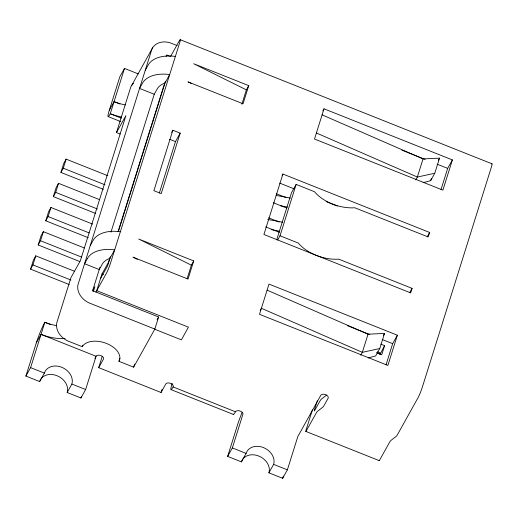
<?xml version="1.0" encoding="UTF-8"?>
<svg xmlns="http://www.w3.org/2000/svg" width="518" height="518" viewBox="0 0 518 518"><rect width="100%" height="100%" fill="white"/><g stroke="black" fill="none" stroke-linecap="round" stroke-linejoin="round"><path stroke-width="0.78" d="M69.276 284.557L30.575 269.146L33.417 260.081L35.774 255.847L74.514 271.277M79.837 261.558L38.157 244.969L41.006 235.904L43.357 231.669L84.337 247.986M88.17 237.678L45.746 220.791L48.595 211.726L50.945 207.491L92.67 224.106M95.759 213.5L53.335 196.613L56.177 187.542L58.534 183.314L99.514 199.631M103.341 189.323L60.923 172.436L63.766 163.364L66.123 159.136L107.848 175.744M30.575 269.146L32.925 264.918L35.774 255.847M38.157 244.969L40.514 240.74L43.357 231.669M45.746 220.791L48.103 216.563L50.945 207.491M53.335 196.613L55.691 192.379L58.534 183.314M60.923 172.436L63.274 168.201L66.123 159.136M312.386 409.893L306.125 429.843A3.969 0.388 -68.3 0 0 306.358 430.749L315.773 413.83A16.058 1.586 -68.3 0 1 317.553 411.253L322.792 407.193A16.058 1.586 -68.3 0 0 324.572 404.616L328.101 398.271A3.969 2.389 17.4 0 0 325.615 394.697A3.969 2.389 17.4 0 0 320.765 395.351L297.811 436.596L287.38 469.839L282.666 478.302L268.913 472.824A14.88 11.784 29.1 0 0 258.715 456.015A14.88 11.784 29.1 0 0 241.401 461.875L227.648 456.397L232.355 447.934L242.787 414.691A3.969 2.389 17.4 0 0 240.294 411.117A3.969 2.389 17.4 0 0 235.45 411.771L173.096 386.946A3.969 2.389 17.4 0 0 170.603 383.372A3.969 2.389 17.4 0 0 165.76 384.026L161.046 392.489L98.692 367.663L103.399 359.201A3.969 2.389 17.4 0 0 100.906 355.626A3.969 2.389 17.4 0 0 96.063 356.28L85.632 389.523L80.925 397.986L67.165 392.508A14.88 11.784 29.1 0 0 56.967 375.699A14.88 11.784 29.1 0 0 39.653 381.559L25.9 376.081L36.331 342.838A15.443 1.522 -68.3 0 1 44.833 322.287A37.179 22.384 17.4 0 0 56.708 325.68M121.277 118.13L110.276 113.746A15.443 1.522 -68.3 0 1 109.363 110.12L119.794 76.878L124.501 68.415L138.254 73.893M25.9 376.081L30.607 367.618L44.833 322.287L50.706 324.624M124.501 68.415L110.276 113.746A37.179 22.384 17.4 0 0 121.516 117.023M120.15 134L116.485 132.543L130.711 87.205A17.424 13.805 29.1 0 1 133.553 83.314M99.948 267.288L92.599 290.715L158.625 316.997L154.83 329.085L133.638 367.158L118.965 361.318A19.839 11.946 17.4 0 0 106.514 343.44A19.839 11.946 17.4 0 0 82.284 346.717L67.612 340.876A17.424 13.805 29.1 0 1 56.734 322.947L70.96 277.609L80.381 260.69L125.9 115.618L116.485 132.543M110.969 232.161L154.241 94.263L157.187 88.973A26.282 15.825 17.4 0 1 164.977 83.035L169.684 74.573A32.233 19.412 17.4 0 0 142.515 83.133L139.569 88.423L154.241 94.263M166.097 56.488L166.569 54.973L169.574 56.171M93.467 291.265L94.891 286.732L92.554 290.928M109.881 257.783L108.43 262.406L101.955 274.041L96.736 290.663L188.442 327.169L181.378 339.86L154.319 329.085M118.098 231.598L164.743 82.958M82.284 346.717L82.757 345.202M110.444 256.818L107.595 265.883L100.531 278.574M118.318 231.721L165.449 81.52M80.925 397.986L81.397 396.477M172.85 130.232L153.885 190.676L161.221 193.596L180.186 133.152L172.85 130.232L171.672 132.349M98.692 367.663L102.247 356.326M159.356 192.994L175.479 141.615L180.186 133.152M118.965 361.318L119.917 358.294M133.638 367.158L134.589 364.135M187.108 278.768L191.375 265.171L193.732 260.936L138.707 239.031L191.375 265.171M241.88 104.228L246.38 89.873L248.737 85.645L193.713 63.74L246.38 89.873M193.732 260.936L188.04 279.072L133.016 257.168L137.348 259.317M248.737 85.645L243.046 103.781L188.028 81.876L191.634 83.663M161.046 392.489L161.998 389.465M276.735 239.717L291.433 192.877L296.141 184.414L314.484 191.718A33.974 20.455 17.4 0 0 354.83 207.776L428.198 236.985L429.616 232.452L282.893 174.042L263.927 234.486L410.651 292.897L412.075 288.364L338.707 259.155A33.974 20.455 17.4 0 1 298.362 243.091L280.018 235.794L277.667 240.022M280.018 235.794L296.141 184.414M323.996 108.806L314.51 139.031L442.896 190.138L452.382 159.913L323.996 108.806L322.818 110.923M227.648 456.397L238.079 423.154A19.049 1.878 -68.3 0 1 242.178 412.289M282.666 478.302L283.378 476.036M317.288 400.815L314.627 409.291A3.969 0.388 -68.3 0 0 314.86 410.198L319.567 401.741A16.058 1.586 -68.3 0 1 321.348 399.158L326.586 395.105A16.058 1.586 -68.3 0 0 326.69 395.02M368.143 357.964L375.654 355.937L379.778 348.536L384.518 333.424L368.033 334.201L362.341 352.337L360.774 355.16M423.154 182.673L430.665 180.646L434.783 173.239L439.523 158.132L423.038 158.909L417.353 177.046L415.779 179.863M430.665 180.646L431.371 178.38M380.005 354.539L384.602 345.629L380.853 344.133M384.602 345.629L381.76 354.694L376.508 352.603M386.027 364.827L392.663 343.667L397.371 335.211L268.991 284.097L259.505 314.322L387.885 365.43L397.371 335.211M441.032 189.53L447.669 168.376L452.382 159.913M109.363 110.12L114.07 101.657A37.179 22.384 17.4 0 0 125.311 104.934M131.462 85.781L152.648 47.708M145.26 70.286L148.206 65.003A32.233 19.412 17.4 0 1 175.375 56.436M170.551 56.533L179.183 41.026A7.932 0.783 -68.3 0 1 179.642 42.839L110.412 263.468A7.932 0.783 -68.3 0 1 106.158 273.744L95.953 292.074M90.255 245.584L93.195 240.294A32.233 19.412 17.4 0 1 120.364 231.734M36.331 342.838L41.039 334.375A37.179 22.384 17.4 0 0 65.093 338.571M39.653 381.559L44.367 373.096A14.88 11.784 29.1 0 1 61.674 367.243A14.88 11.784 29.1 0 1 71.873 384.052L85.632 389.523M67.165 392.508L71.873 384.052M94.885 358.398L96.063 356.28L41.039 334.375M157.051 319.82L158.625 316.997M282.109 175.447L282.893 174.042M260.224 310.392L261.402 308.275L362.341 352.337L379.778 348.536M241.401 461.875L246.108 453.412A14.88 11.784 29.1 0 1 263.422 447.558A14.88 11.784 29.1 0 1 273.621 464.368L287.38 469.839M438.403 160.146L439.523 158.132M268.913 472.824L273.621 464.368M427.266 236.681L429.616 232.452M383.391 335.444L384.518 333.424M409.719 292.592L412.075 288.364M434.783 173.239L417.353 177.046L316.407 132.984M180.225 39.698L492.016 163.824M177.117 45.571L170.364 42.884A17.424 13.805 29.1 0 0 151.897 49.132L77.927 284.874A17.424 13.805 29.1 0 0 88.805 302.803L154.83 329.085M401.871 150.142L425.149 159.408M437.16 164.193L447.669 168.376M114.07 101.657L119.936 103.995M169.606 139.277L175.479 141.615M279.681 183.094L293.907 188.759M326.094 201.573L337.322 206.041M108.126 116.569L120.765 121.6M276.217 193.68L285.962 197.565M273.368 202.752L286.868 208.126M268.628 217.858L279.124 222.041M265.786 226.929L279.28 232.304M63.274 168.201L104.999 184.816M55.691 192.379L97.416 208.994M347.617 325.738L369.386 334.401M382.154 339.484L392.663 343.667M48.103 216.563L89.083 232.873M377.48 351.839L380.484 353.03M377.233 352.998L380.115 354.144M40.514 240.74L81.494 257.051M101.955 274.041L103.458 274.637M32.925 264.918L70.927 280.044M305.834 431.416L379.195 460.619M171.011 389.601L233.372 414.426M30.607 367.618L44.367 373.096M232.355 447.934L246.108 453.412M322.099 114.854L423.038 158.909M267.094 290.145L368.033 334.201M267.748 219.535A161.085 96.996 17.4 0 1 282.737 222.287M271.205 229.61A161.176 97.047 17.4 0 1 279.105 231.151M276.12 195.474A161.085 96.996 17.4 0 1 290.32 198.109M280.374 205.717A161.176 97.047 17.4 0 1 287.477 207.142M491.731 163.992A7.932 0.783 -68.3 0 1 491.433 166.964L422.196 387.587A7.932 0.783 -68.3 0 1 417.948 397.863L397.934 433.825A16.058 1.586 -68.3 0 1 396.153 436.402L390.915 440.455A16.058 1.586 -68.3 0 0 389.135 443.032L379.72 459.958A3.969 0.388 -68.3 0 1 379.17 460.275M235.45 411.771A15.87 1.567 -68.3 0 1 233.236 414.212M173.096 386.946A15.87 1.567 -68.3 0 1 172.177 383.32M87.503 258.43L84.563 263.714L99.236 269.554L102.175 264.271A26.282 15.825 17.4 0 1 109.965 258.327L114.679 249.864A32.233 19.412 17.4 0 0 87.503 258.43"/></g></svg>
